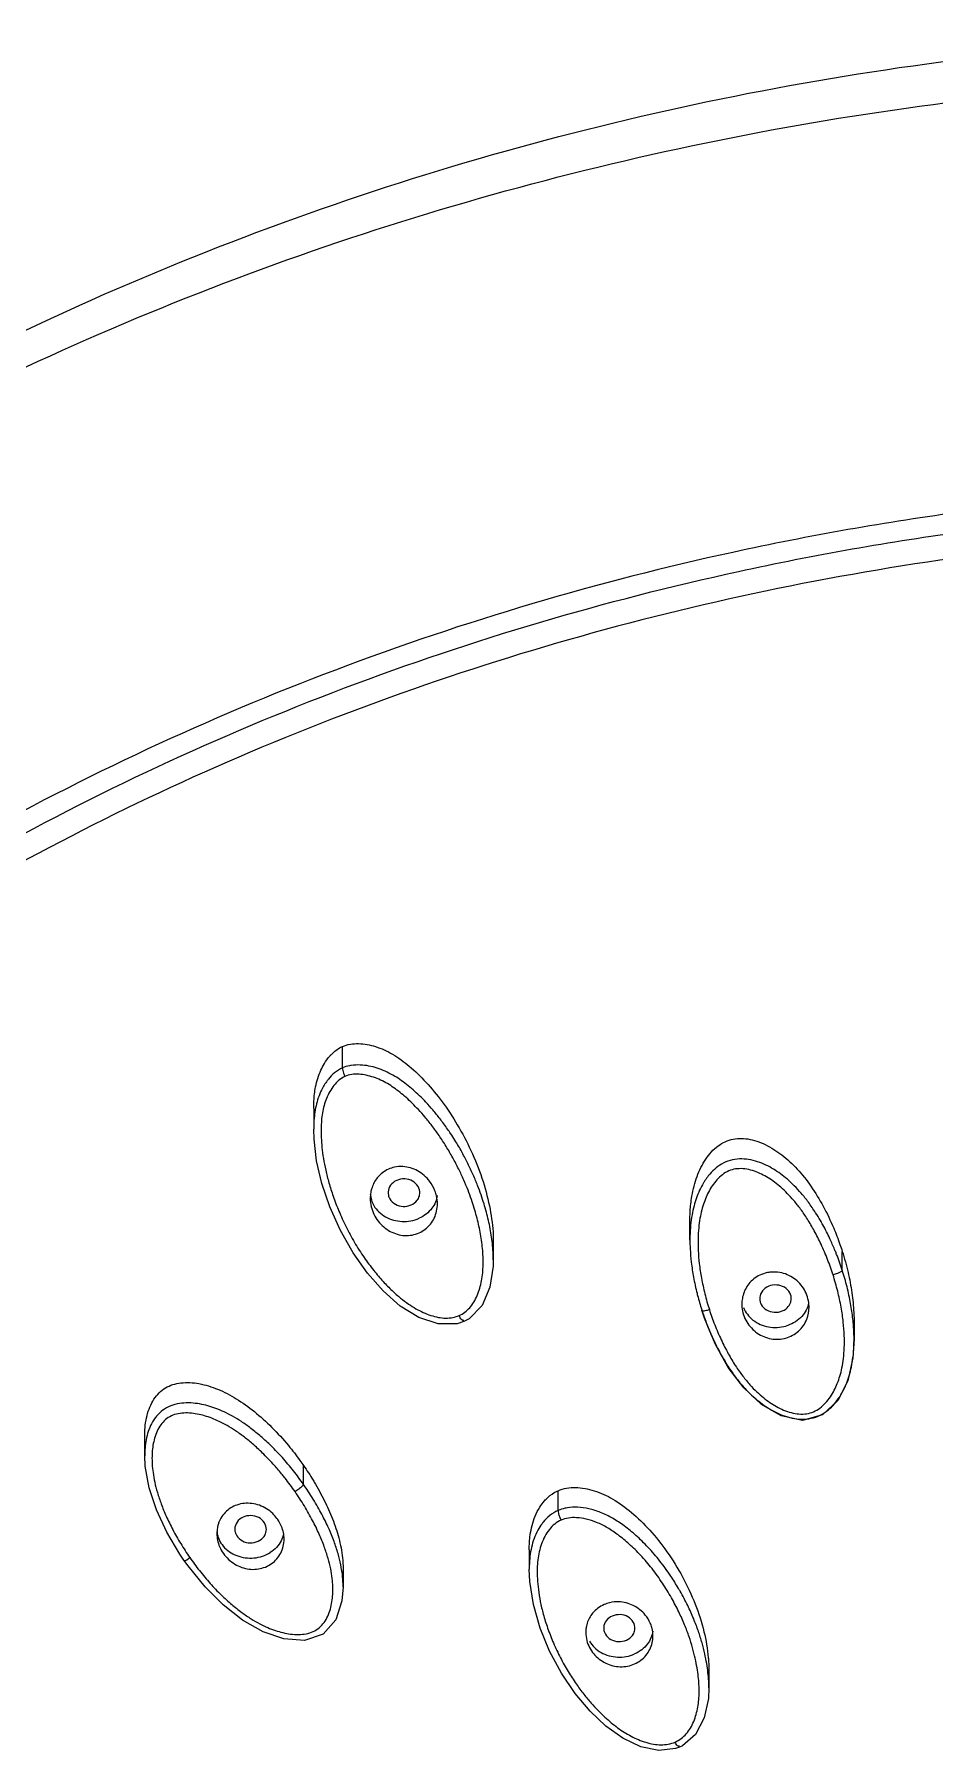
# Model space of a CAD drawing. Extents: x -1802 to -1505, y -7177 to -6757.
# Drawn here: x -1751.79 to -1731.69, y -6900.28 to -6861.85 of the extents above; entities that cross this region are included whole.
import ezdxf

# ---------------------------------------------------------------- set-up
doc = ezdxf.new("R2010")
doc.units = 0
doc.header["$LTSCALE"] = 5
doc.header["$MEASUREMENT"] = 0
doc.layers.add('DWG', color=7, linetype='CONTINUOUS')

msp = doc.modelspace()

# ---------------------------------------------------------------- linework, layer by layer
at = {"layer": 'DWG'}
for p, q in [((-1744.909, -6884.943), (-1744.909, -6884.462)), ((-1745.551, -6885.85), (-1745.551, -6886.307)), ((-1737.15, -6888.788), (-1737.15, -6888.354)), ((-1741.54, -6888.822), (-1741.54, -6889.235)), ((-1733.749, -6889.464), (-1733.749, -6889.041)), ((-1742.195, -6890.606), (-1742.351, -6890.657)), ((-1733.486, -6890.595), (-1733.486, -6891.007)), ((-1742.351, -6890.657), (-1742.771, -6890.662)), ((-1749.325, -6893.611), (-1749.325, -6893.166)), ((-1745.775, -6894.251), (-1745.775, -6893.828)), ((-1740.096, -6894.831), (-1740.096, -6894.388)), ((-1748.537, -6895.804), (-1748.829, -6895.313)), ((-1748.447, -6895.937), (-1748.537, -6895.804)), ((-1740.738, -6895.707), (-1740.738, -6896.142)), ((-1744.895, -6896.133), (-1744.895, -6896.538)), ((-1744.895, -6896.538), (-1744.919, -6896.851)), ((-1736.727, -6898.39), (-1736.727, -6898.794)), ((-1737.382, -6900.117), (-1737.47, -6900.15))]:
    msp.add_line(p, q, dxfattribs=at)
for points in [[(-1742.771, -6890.662), (-1743.203, -6890.517), (-1743.617, -6890.262), (-1743.998, -6889.925), (-1744.35, -6889.526), (-1744.673, -6889.073), (-1744.956, -6888.573), (-1745.191, -6888.049), (-1745.369, -6887.525), (-1745.487, -6887.017), (-1745.544, -6886.531), (-1745.551, -6886.308)], [(-1741.54, -6889.235), (-1741.543, -6889.369), (-1741.615, -6889.84)], [(-1741.615, -6889.84), (-1741.791, -6890.251), (-1742.081, -6890.545), (-1742.195, -6890.606)], [(-1736.586, -6891.11), (-1736.826, -6890.533), (-1736.887, -6890.351)], [(-1733.486, -6891.004), (-1733.511, -6891.418), (-1733.628, -6891.93), (-1733.849, -6892.37), (-1734.188, -6892.694), (-1734.639, -6892.818), (-1735.111, -6892.716), (-1735.552, -6892.46), (-1735.949, -6892.09), (-1736.294, -6891.634), (-1736.586, -6891.11)], [(-1748.829, -6895.313), (-1749.06, -6894.818), (-1749.225, -6894.325), (-1749.314, -6893.84), (-1749.325, -6893.609)], [(-1747.977, -6896.532), (-1748.355, -6896.066), (-1748.447, -6895.937)], [(-1740.496, -6897.455), (-1740.646, -6896.932), (-1740.726, -6896.417), (-1740.738, -6896.142)], [(-1744.919, -6896.851), (-1745.056, -6897.27), (-1745.341, -6897.593), (-1745.756, -6897.733), (-1746.215, -6897.7), (-1746.682, -6897.542), (-1747.137, -6897.282), (-1747.57, -6896.941), (-1747.977, -6896.532)], [(-1738.246, -6900.108), (-1738.648, -6899.918), (-1739.026, -6899.647), (-1739.38, -6899.311), (-1739.713, -6898.918), (-1740.018, -6898.467), (-1740.283, -6897.973), (-1740.496, -6897.455)], [(-1736.727, -6898.791), (-1736.738, -6899.03), (-1736.83, -6899.461)], [(-1736.83, -6899.461), (-1737.023, -6899.832), (-1737.319, -6900.086), (-1737.382, -6900.117)], [(-1737.47, -6900.15), (-1737.843, -6900.194), (-1738.246, -6900.108)]]:
    msp.add_lwpolyline(points, dxfattribs=at)
for points, start_tangent, end_tangent in [([(-1784.746, -6916.717), (-1784.127, -6909.017), (-1781.977, -6900.568), (-1778.335, -6892.513), (-1773.29, -6885.057), (-1766.962, -6878.385), (-1759.495, -6872.662), (-1751.065, -6868.035), (-1741.876, -6864.631), (-1732.169, -6862.551), (-1722.198, -6861.855), (-1712.229, -6862.564), (-1702.525, -6864.658), (-1693.342, -6868.074), (-1684.921, -6872.712), (-1677.464, -6878.446), (-1671.148, -6885.126), (-1666.116, -6892.589), (-1662.488, -6900.648), (-1660.352, -6909.1), (-1659.747, -6916.717)], (0.000108, 1), (0.000114, -1)), ([(-1783.66, -6906.704), (-1781.688, -6900.054), (-1777.934, -6892.236), (-1772.81, -6885.021), (-1766.441, -6878.587), (-1758.983, -6873.092), (-1750.621, -6868.67), (-1741.56, -6865.432), (-1732.024, -6863.457), (-1722.246, -6862.793)], (0.213985, 0.976837), (1, 0)), ([(-1731.035, -6872.514), (-1736.193, -6873.424), (-1745.067, -6876.053), (-1753.319, -6879.906), (-1760.723, -6884.878), (-1767.077, -6890.834), (-1772.209, -6897.611), (-1774.364, -6901.434)], (-0.990997, -0.133888), (-0.449185, -0.893439)), ([(-1766.64, -6891.063), (-1760.377, -6885.2), (-1753.04, -6880.273), (-1744.862, -6876.454), (-1736.067, -6873.85), (-1730.972, -6872.95)], (0.670603, 0.741817), (0.990963, 0.134135)), ([(-1731.007, -6873.521), (-1739.861, -6875.378), (-1748.246, -6878.449), (-1755.943, -6882.652), (-1762.749, -6887.876), (-1768.486, -6893.987), (-1772.996, -6900.816), (-1776.163, -6908.185), (-1777.511, -6913.44)], (-0.990792, -0.135394), (-0.1864, -0.982474)), ([(-1744.951, -6884.482), (-1744.909, -6884.462)], (0.884716, 0.46613), (0.915442, 0.40245)), ([(-1744.909, -6884.462), (-1744.548, -6884.399)], (0.915442, 0.40245), (0.999695, -0.024678)), ([(-1744.548, -6884.399), (-1744.171, -6884.466)], (0.999695, -0.024678), (0.95314, -0.302529)), ([(-1745.388, -6884.99), (-1745.311, -6884.844)], (0.413074, 0.910697), (0.513815, 0.857901)), ([(-1745.311, -6884.844), (-1745.192, -6884.679), (-1745.149, -6884.632)], (0.513815, 0.857901), (0.703295, 0.710898)), ([(-1745.149, -6884.632), (-1744.951, -6884.482)], (0.703295, 0.710898), (0.884716, 0.46613)), ([(-1744.171, -6884.466), (-1743.792, -6884.635), (-1743.419, -6884.903), (-1743.045, -6885.261), (-1742.684, -6885.697), (-1742.344, -6886.211), (-1742.042, -6886.786), (-1741.795, -6887.404)], (0.95314, -0.302529), (0.316425, -0.948618)), ([(-1745.508, -6885.368), (-1745.388, -6884.99)], (0.195762, 0.980651), (0.413074, 0.910697)), ([(-1745.224, -6885.193), (-1745.266, -6885.25)], (-0.626341, -0.779549), (-0.577139, -0.816646)), ([(-1744.853, -6885.131), (-1744.987, -6885.216), (-1745.1, -6885.334), (-1745.192, -6885.472), (-1745.265, -6885.624)], (-0.915386, -0.402578), (-0.375715, -0.926735)), ([(-1745.085, -6885.052), (-1745.224, -6885.193)], (-0.774157, -0.632994), (-0.626341, -0.779549)), ([(-1744.909, -6884.943), (-1745.085, -6885.052)], (-0.915276, -0.402828), (-0.774157, -0.632994)), ([(-1744.751, -6884.893), (-1744.909, -6884.943)], (-0.980324, -0.197395), (-0.915649, -0.401978)), ([(-1744.909, -6884.943), (-1744.882, -6885.06), (-1744.853, -6885.131)], (0.000681, -1), (0.420758, -0.907173)), ([(-1743.352, -6885.732), (-1743.487, -6885.605), (-1743.623, -6885.49), (-1743.761, -6885.386), (-1743.905, -6885.293), (-1744.056, -6885.214), (-1744.214, -6885.151), (-1744.376, -6885.106), (-1744.539, -6885.084), (-1744.702, -6885.09), (-1744.853, -6885.131)], (-0.715864, 0.69824), (-0.915673, -0.401923)), ([(-1744.134, -6884.948), (-1744.32, -6884.9), (-1744.512, -6884.877), (-1744.711, -6884.887), (-1744.751, -6884.893)], (-0.952138, 0.305667), (-0.980324, -0.197395)), ([(-1742.494, -6886.408), (-1742.562, -6886.308), (-1742.729, -6886.08), (-1742.89, -6885.881), (-1743.044, -6885.711), (-1743.19, -6885.563), (-1743.333, -6885.432), (-1743.477, -6885.311), (-1743.627, -6885.201), (-1743.786, -6885.101), (-1743.956, -6885.016), (-1744.134, -6884.948)], (-0.552282, 0.833657), (-0.952138, 0.305667)), ([(-1745.331, -6885.352), (-1745.415, -6885.523), (-1745.476, -6885.7), (-1745.518, -6885.881), (-1745.541, -6886.066), (-1745.551, -6886.259), (-1745.551, -6886.305)], (-0.497234, -0.867616), (-0.000216, -1)), ([(-1745.546, -6885.683), (-1745.508, -6885.368)], (0.053614, 0.998562), (0.195762, 0.980651)), ([(-1745.266, -6885.25), (-1745.331, -6885.352)], (-0.577139, -0.816646), (-0.497234, -0.867616)), ([(-1745.551, -6885.85), (-1745.551, -6885.808), (-1745.546, -6885.683)], (0.001933, 0.999998), (0.053614, 0.998562)), ([(-1745.356, -6885.948), (-1745.377, -6886.118)], (-0.169126, -0.985594), (-0.082054, -0.996628)), ([(-1745.265, -6885.624), (-1745.319, -6885.784), (-1745.356, -6885.948)], (-0.375715, -0.926735), (-0.169126, -0.985594)), ([(-1742.313, -6887.203), (-1742.446, -6886.949), (-1742.594, -6886.695), (-1742.752, -6886.452), (-1742.912, -6886.231), (-1743.067, -6886.038), (-1743.213, -6885.874), (-1743.352, -6885.732)], (-0.442377, 0.896829), (-0.715864, 0.69824)), ([(-1745.377, -6886.118), (-1745.385, -6886.299), (-1745.382, -6886.498)], (-0.082054, -0.996628), (0.04373, -0.999043)), ([(-1745.382, -6886.498), (-1745.366, -6886.719), (-1745.334, -6886.964)], (0.04373, -0.999043), (0.159984, -0.98712)), ([(-1742.237, -6886.834), (-1742.244, -6886.82), (-1742.398, -6886.559), (-1742.494, -6886.408)], (-0.483334, 0.875436), (-0.552282, 0.833657)), ([(-1737.009, -6887.417), (-1736.826, -6887.025), (-1736.559, -6886.714), (-1736.229, -6886.543), (-1735.859, -6886.529), (-1735.467, -6886.655), (-1735.097, -6886.887), (-1734.755, -6887.202), (-1734.448, -6887.587), (-1734.176, -6888.03), (-1733.94, -6888.522)], (0.321894, 0.946776), (0.388609, -0.921403)), ([(-1745.334, -6886.964), (-1745.283, -6887.227), (-1745.211, -6887.508), (-1745.115, -6887.81)], (0.159984, -0.98712), (0.329877, -0.944024)), ([(-1743.558, -6887.147), (-1743.75, -6887.162)], (-0.99851, 0.054572), (-0.977258, -0.212052)), ([(-1742.962, -6887.474), (-1743.232, -6887.241), (-1743.558, -6887.147)], (-0.604936, 0.796274), (-0.99851, 0.054572)), ([(-1741.989, -6887.333), (-1742.107, -6887.081), (-1742.237, -6886.834)], (-0.404959, 0.914335), (-0.483334, 0.875436)), ([(-1734.344, -6888.177), (-1734.505, -6887.943), (-1734.664, -6887.743), (-1734.821, -6887.573), (-1734.975, -6887.43), (-1735.129, -6887.308), (-1735.286, -6887.203), (-1735.454, -6887.112), (-1735.639, -6887.038), (-1735.839, -6886.989), (-1736.047, -6886.976), (-1736.252, -6887.009), (-1736.442, -6887.09), (-1736.605, -6887.21), (-1736.741, -6887.356), (-1736.815, -6887.459)], (-0.539556, 0.84195), (-0.54774, -0.836648)), ([(-1744.131, -6887.397), (-1744.249, -6887.613)], (-0.62909, -0.777333), (-0.320848, -0.947131)), ([(-1743.879, -6887.204), (-1744.131, -6887.397)], (-0.915446, -0.402441), (-0.62909, -0.777333)), ([(-1743.698, -6887.456), (-1743.833, -6887.561), (-1743.889, -6887.712)], (-0.915446, -0.402441), (-0.057677, -0.998335)), ([(-1743.75, -6887.162), (-1743.879, -6887.204)], (-0.977258, -0.212052), (-0.915446, -0.402441)), ([(-1743.213, -6887.858), (-1743.182, -6887.747), (-1743.221, -6887.591), (-1743.344, -6887.473), (-1743.519, -6887.423), (-1743.698, -6887.456)], (0.461833, 0.886967), (-0.915446, -0.402441)), ([(-1742.844, -6887.685), (-1742.962, -6887.474)], (-0.359048, 0.933319), (-0.604936, 0.796274)), ([(-1742.028, -6887.883), (-1742.104, -6887.676), (-1742.199, -6887.448), (-1742.313, -6887.203)], (-0.326304, 0.945265), (-0.442377, 0.896829)), ([(-1741.935, -6887.458), (-1741.989, -6887.333)], (-0.384148, 0.923271), (-0.404959, 0.914335)), ([(-1741.748, -6887.977), (-1741.812, -6887.78), (-1741.891, -6887.567), (-1741.935, -6887.458)], (-0.292333, 0.956317), (-0.384148, 0.923271)), ([(-1741.795, -6887.404), (-1741.628, -6888.025)], (0.316425, -0.948618), (0.201181, -0.979554)), ([(-1737.115, -6887.863), (-1737.009, -6887.417)], (0.146322, 0.989237), (0.321894, 0.946776)), ([(-1736.849, -6887.513), (-1736.935, -6887.676)], (-0.512549, -0.858658), (-0.418664, -0.908141)), ([(-1736.815, -6887.459), (-1736.849, -6887.513)], (-0.54774, -0.836648), (-0.512549, -0.858658)), ([(-1736.602, -6887.506), (-1736.696, -6887.646)], (-0.614466, -0.788943), (-0.506425, -0.862284)), ([(-1734.977, -6887.745), (-1735.119, -6887.61), (-1735.26, -6887.496), (-1735.402, -6887.399), (-1735.552, -6887.316), (-1735.712, -6887.249), (-1735.881, -6887.205), (-1736.049, -6887.193), (-1736.208, -6887.217), (-1736.355, -6887.281), (-1736.487, -6887.38), (-1736.602, -6887.506)], (-0.701139, 0.713025), (-0.614466, -0.788943)), ([(-1745.115, -6887.81), (-1744.989, -6888.139), (-1744.829, -6888.489), (-1744.639, -6888.842), (-1744.427, -6889.175), (-1744.209, -6889.468), (-1743.999, -6889.714), (-1743.8, -6889.918), (-1743.61, -6890.085), (-1743.433, -6890.218), (-1743.268, -6890.322), (-1743.104, -6890.405), (-1742.936, -6890.471)], (0.329877, -0.944024), (0.95008, -0.312006)), ([(-1744.278, -6887.725), (-1744.289, -6887.855)], (-0.169233, -0.985576), (-0.000316, -1)), ([(-1744.289, -6887.855), (-1744.267, -6888.042), (-1744.111, -6888.366), (-1743.842, -6888.594), (-1743.518, -6888.686), (-1743.198, -6888.628)], (-0.000316, -1), (0.915446, 0.402441)), ([(-1744.287, -6887.76), (-1744.207, -6888.019)], (0.067706, -0.997705), (0.505203, -0.863001)), ([(-1744.249, -6887.613), (-1744.272, -6887.696), (-1744.278, -6887.725)], (-0.320848, -0.947131), (-0.169233, -0.985576)), ([(-1743.889, -6887.712), (-1743.884, -6887.783)], (-0.057677, -0.998335), (0.210254, -0.977647)), ([(-1743.884, -6887.783), (-1743.851, -6887.868), (-1743.727, -6887.987), (-1743.553, -6888.036), (-1743.374, -6888.003)], (0.210254, -0.977647), (0.915446, 0.402441)), ([(-1743.374, -6888.003), (-1743.239, -6887.898), (-1743.213, -6887.858)], (0.915446, 0.402441), (0.461833, 0.886967)), ([(-1742.793, -6887.795), (-1742.91, -6888.077)], (-0.12768, -0.991815), (-0.599636, -0.800273)), ([(-1742.823, -6887.746), (-1742.844, -6887.685)], (-0.286521, 0.958074), (-0.359048, 0.933319)), ([(-1742.809, -6887.799), (-1742.823, -6887.746)], (-0.223069, 0.974803), (-0.286521, 0.958074)), ([(-1742.789, -6887.979), (-1742.809, -6887.799)], (0.000328, 1), (-0.223069, 0.974803)), ([(-1741.966, -6888.073), (-1742.028, -6887.883)], (-0.290587, 0.956848), (-0.326304, 0.945265)), ([(-1736.935, -6887.676), (-1737.003, -6887.845), (-1737.059, -6888.026), (-1737.103, -6888.225), (-1737.134, -6888.45), (-1737.149, -6888.703), (-1737.15, -6888.788)], (-0.418664, -0.908141), (-0.000024, -1)), ([(-1737.146, -6888.178), (-1737.115, -6887.863)], (0.046806, 0.998904), (0.146322, 0.989237)), ([(-1736.696, -6887.646), (-1736.772, -6887.793), (-1736.834, -6887.948), (-1736.885, -6888.116)], (-0.506425, -0.862284), (-0.251607, -0.96783)), ([(-1734.527, -6888.32), (-1734.68, -6888.096), (-1734.83, -6887.905), (-1734.977, -6887.745)], (-0.536145, 0.844126), (-0.701139, 0.713025)), ([(-1744.207, -6888.019), (-1743.947, -6888.268), (-1743.578, -6888.371), (-1743.198, -6888.301)], (0.505203, -0.863001), (0.915446, 0.402441)), ([(-1743.198, -6888.628), (-1742.946, -6888.436), (-1742.806, -6888.14), (-1742.789, -6887.979)], (0.915446, 0.402441), (0.000328, 1)), ([(-1742.91, -6888.077), (-1743.198, -6888.301)], (-0.599636, -0.800273), (-0.915446, -0.402441)), ([(-1741.871, -6888.433), (-1741.915, -6888.254), (-1741.966, -6888.073)], (-0.219498, 0.975613), (-0.290587, 0.956848)), ([(-1741.695, -6888.164), (-1741.748, -6887.977)], (-0.256955, 0.966423), (-0.292333, 0.956317)), ([(-1741.54, -6889.233), (-1741.543, -6889.105), (-1741.556, -6888.913), (-1741.579, -6888.723), (-1741.611, -6888.534), (-1741.649, -6888.348), (-1741.695, -6888.164)], (0.000017, 1), (-0.256955, 0.966423)), ([(-1741.628, -6888.025), (-1741.547, -6888.606), (-1741.545, -6888.637)], (0.201181, -0.979554), (0.05762, -0.998339)), ([(-1737.15, -6888.354), (-1737.15, -6888.346), (-1737.146, -6888.178)], (-0.000148, 1), (0.046806, 0.998904)), ([(-1736.885, -6888.116), (-1736.926, -6888.302), (-1736.955, -6888.514)], (-0.251607, -0.96783), (-0.096405, -0.995342)), ([(-1734.237, -6888.352), (-1734.344, -6888.177)], (-0.501852, 0.864954), (-0.539556, 0.84195)), ([(-1741.835, -6888.613), (-1741.871, -6888.433)], (-0.182383, 0.983228), (-0.219498, 0.975613)), ([(-1741.782, -6888.977), (-1741.804, -6888.794), (-1741.835, -6888.613)], (-0.096846, 0.995299), (-0.182383, 0.983228)), ([(-1741.545, -6888.637), (-1741.54, -6888.822)], (0.05762, -0.998339), (0.00027, -1)), ([(-1736.955, -6888.514), (-1736.969, -6888.755)], (-0.096405, -0.995342), (-0.022333, -0.999751)), ([(-1734.374, -6888.581), (-1734.527, -6888.32)], (-0.479868, 0.877341), (-0.536145, 0.844126)), ([(-1734.221, -6888.883), (-1734.374, -6888.581)], (-0.421824, 0.906678), (-0.479868, 0.877341)), ([(-1734.183, -6888.447), (-1734.237, -6888.352)], (-0.482673, 0.8758), (-0.501852, 0.864954)), ([(-1734.025, -6888.759), (-1734.183, -6888.447)], (-0.424104, 0.905613), (-0.482673, 0.8758)), ([(-1733.94, -6888.522), (-1733.8, -6888.886)], (0.388609, -0.921403), (0.328609, -0.944466)), ([(-1741.778, -6889.521), (-1741.767, -6889.342), (-1741.769, -6889.16), (-1741.782, -6888.977)], (0.097742, 0.995212), (-0.096846, 0.995299)), ([(-1737.15, -6888.788), (-1737.145, -6888.981), (-1737.12, -6889.285), (-1737.07, -6889.619)], (-0.000024, -1), (0.180049, -0.983658)), ([(-1736.969, -6888.755), (-1736.965, -6889.022)], (-0.022333, -0.999751), (0.047726, -0.99886)), ([(-1736.965, -6889.022), (-1736.941, -6889.315)], (0.047726, -0.99886), (0.114313, -0.993445)), ([(-1734.077, -6889.221), (-1734.221, -6888.883)], (-0.36234, 0.932046), (-0.421824, 0.906678)), ([(-1733.92, -6888.996), (-1734.025, -6888.759)], (-0.382836, 0.923816), (-0.424104, 0.905613)), ([(-1733.888, -6889.074), (-1733.92, -6888.996)], (-0.369716, 0.929145), (-0.382836, 0.923816)), ([(-1733.749, -6889.464), (-1733.875, -6889.107), (-1733.888, -6889.074)], (-0.305566, 0.952171), (-0.369716, 0.929145)), ([(-1733.8, -6888.886), (-1733.749, -6889.041)], (0.328609, -0.944466), (0.303709, -0.952765)), ([(-1733.749, -6889.041), (-1733.62, -6889.51)], (0.303709, -0.952765), (0.22618, -0.974086)), ([(-1736.941, -6889.315), (-1736.893, -6889.638)], (0.114313, -0.993445), (0.179204, -0.983812)), ([(-1733.954, -6889.568), (-1734.077, -6889.221)], (-0.304103, 0.952639), (-0.36234, 0.932046)), ([(-1741.843, -6889.866), (-1741.803, -6889.696), (-1741.778, -6889.521)], (0.281435, 0.95958), (0.097742, 0.995212)), ([(-1737.07, -6889.619), (-1736.992, -6889.978), (-1736.979, -6890.027)], (0.180049, -0.983658), (0.2524, -0.967623)), ([(-1736.893, -6889.638), (-1736.817, -6889.987), (-1736.716, -6890.342)], (0.179204, -0.983812), (0.304165, -0.952619)), ([(-1735.756, -6889.684), (-1735.931, -6889.929)], (-0.742946, -0.669351), (-0.396728, -0.917936)), ([(-1735.472, -6889.528), (-1735.756, -6889.684)], (-0.96288, -0.269931), (-0.742946, -0.669351)), ([(-1735.349, -6889.806), (-1735.502, -6889.892), (-1735.585, -6890.032)], (-0.96288, -0.269931), (-0.23553, -0.971867)), ([(-1735.363, -6889.507), (-1735.472, -6889.528)], (-0.992948, -0.118555), (-0.96288, -0.269931)), ([(-1735.14, -6889.513), (-1735.363, -6889.507)], (-0.984253, 0.176764), (-0.992948, -0.118555)), ([(-1734.904, -6890.191), (-1734.895, -6890.16), (-1734.904, -6890.002), (-1735.004, -6889.869), (-1735.167, -6889.798), (-1735.349, -6889.806)], (0.355355, 0.934731), (-0.96288, -0.269931)), ([(-1734.595, -6889.901), (-1734.828, -6889.645), (-1735.14, -6889.513)], (-0.497987, 0.867184), (-0.984253, 0.176764)), ([(-1733.749, -6889.464), (-1733.858, -6889.534), (-1733.954, -6889.568)], (-0.32021, -0.947347), (-0.962298, -0.271997)), ([(-1733.851, -6889.929), (-1733.954, -6889.568)], (-0.242603, 0.970126), (-0.304103, 0.952639)), ([(-1733.642, -6889.835), (-1733.749, -6889.464)], (-0.243775, 0.969832), (-0.305566, 0.952171)), ([(-1733.562, -6890.208), (-1733.642, -6889.835)], (-0.177219, 0.984171), (-0.243775, 0.969832)), ([(-1733.62, -6889.51), (-1733.534, -6889.964)], (0.22618, -0.974086), (0.142726, -0.989762)), ([(-1742.068, -6890.3), (-1741.975, -6890.174), (-1741.901, -6890.027), (-1741.843, -6889.866)], (0.667774, 0.744364), (0.281435, 0.95958)), ([(-1736.979, -6890.027), (-1736.887, -6890.344)], (0.2524, -0.967623), (0.305576, -0.952168)), ([(-1735.98, -6890.094), (-1735.991, -6890.219)], (-0.168106, -0.985769), (-0.001107, -0.999999)), ([(-1735.991, -6890.219), (-1735.988, -6890.286), (-1735.882, -6890.614), (-1735.649, -6890.865), (-1735.339, -6890.993), (-1735.009, -6890.977)], (-0.001107, -0.999999), (0.96288, 0.269931)), ([(-1735.931, -6889.929), (-1735.942, -6889.955), (-1735.98, -6890.094)], (-0.396728, -0.917936), (-0.168106, -0.985769)), ([(-1735.585, -6890.032), (-1735.582, -6890.167)], (-0.23553, -0.971867), (0.261743, -0.965138)), ([(-1735.582, -6890.167), (-1735.575, -6890.19), (-1735.475, -6890.322), (-1735.312, -6890.394), (-1735.13, -6890.386)], (0.261743, -0.965138), (0.96288, 0.269931)), ([(-1735.13, -6890.386), (-1734.977, -6890.3), (-1734.904, -6890.191)], (0.96288, 0.269931), (0.355355, 0.934731)), ([(-1734.5, -6890.195), (-1734.507, -6890.228), (-1734.683, -6890.526)], (-0.177198, -0.984175), (-0.721172, -0.692756)), ([(-1734.491, -6890.287), (-1734.493, -6890.228), (-1734.595, -6889.901)], (0.001321, 0.999999), (-0.497987, 0.867184)), ([(-1733.774, -6890.29), (-1733.851, -6889.929)], (-0.176361, 0.984326), (-0.242603, 0.970126)), ([(-1733.512, -6890.551), (-1733.562, -6890.208)], (-0.108615, 0.994084), (-0.177219, 0.984171)), ([(-1733.534, -6889.964), (-1733.491, -6890.41), (-1733.489, -6890.439)], (0.142726, -0.989762), (0.039795, -0.999208)), ([(-1742.936, -6890.471), (-1742.767, -6890.515), (-1742.602, -6890.531), (-1742.446, -6890.517), (-1742.303, -6890.473)], (0.95008, -0.312006), (0.915529, 0.402253)), ([(-1742.303, -6890.473), (-1742.179, -6890.401), (-1742.068, -6890.3)], (0.915439, 0.402457), (0.667774, 0.744364)), ([(-1742.196, -6890.587), (-1742.247, -6890.567), (-1742.303, -6890.473)], (-0.998975, -0.045254), (-0.439381, 0.898301)), ([(-1736.888, -6890.351), (-1736.808, -6890.361), (-1736.716, -6890.342)], (0.202453, -0.979292), (0.963462, 0.267844)), ([(-1736.887, -6890.344), (-1736.784, -6890.637)], (0.305576, -0.952168), (0.354841, -0.934927)), ([(-1736.716, -6890.342), (-1736.597, -6890.68), (-1736.452, -6891.017)], (0.304164, -0.95262), (0.423573, -0.905862)), ([(-1735.954, -6890.293), (-1735.742, -6890.574), (-1735.397, -6890.726), (-1735.009, -6890.708)], (0.349104, -0.937084), (0.96288, 0.269931)), ([(-1735.009, -6890.977), (-1734.726, -6890.822), (-1734.541, -6890.555), (-1734.491, -6890.287)], (0.96288, 0.269931), (0.001321, 0.999999)), ([(-1734.683, -6890.526), (-1735.009, -6890.708)], (-0.721172, -0.692756), (-0.96288, -0.269931)), ([(-1733.704, -6890.921), (-1733.726, -6890.623), (-1733.774, -6890.29)], (-0.037403, 0.9993), (-0.176361, 0.984326)), ([(-1733.486, -6891.004), (-1733.489, -6890.861), (-1733.512, -6890.551)], (-0.000824, 1), (-0.108615, 0.994084)), ([(-1733.489, -6890.439), (-1733.486, -6890.595)], (0.039795, -0.999208), (0.000152, -1)), ([(-1736.784, -6890.637), (-1736.764, -6890.691), (-1736.614, -6891.039)], (0.354841, -0.934927), (0.425695, -0.904867)), ([(-1733.704, -6891.193), (-1733.704, -6890.921)], (0.038239, 0.999269), (-0.037403, 0.9993)), ([(-1736.614, -6891.039), (-1736.45, -6891.36), (-1736.279, -6891.641), (-1736.108, -6891.881), (-1735.94, -6892.082), (-1735.776, -6892.25), (-1735.615, -6892.389), (-1735.456, -6892.506), (-1735.291, -6892.605), (-1735.113, -6892.69), (-1734.917, -6892.754), (-1734.707, -6892.788), (-1734.493, -6892.78), (-1734.289, -6892.722), (-1734.108, -6892.619), (-1733.955, -6892.483), (-1733.831, -6892.328), (-1733.734, -6892.166), (-1733.657, -6891.999), (-1733.595, -6891.821), (-1733.545, -6891.624), (-1733.51, -6891.408)], (0.425695, -0.904867), (0.122471, 0.992472)), ([(-1736.452, -6891.017), (-1736.294, -6891.328), (-1736.131, -6891.599), (-1735.968, -6891.829), (-1735.81, -6892.021), (-1735.658, -6892.178), (-1735.51, -6892.308), (-1735.364, -6892.417), (-1735.216, -6892.508), (-1735.058, -6892.585), (-1734.889, -6892.642), (-1734.715, -6892.672), (-1734.546, -6892.667), (-1734.39, -6892.623), (-1734.247, -6892.54), (-1734.12, -6892.425), (-1734.013, -6892.29), (-1733.928, -6892.145), (-1733.859, -6891.992), (-1733.802, -6891.828), (-1733.756, -6891.645)], (0.423573, -0.905862), (0.201806, 0.979425)), ([(-1733.756, -6891.645), (-1733.722, -6891.435), (-1733.704, -6891.193)], (0.201806, 0.979425), (0.038239, 0.999269)), ([(-1733.51, -6891.408), (-1733.509, -6891.401), (-1733.489, -6891.146), (-1733.486, -6891.007)], (0.122471, 0.992472), (0.000006, 1)), ([(-1749.117, -6892.342), (-1748.859, -6892.09), (-1748.518, -6891.979), (-1748.113, -6891.996), (-1747.696, -6892.121), (-1747.28, -6892.332), (-1746.876, -6892.62), (-1746.486, -6892.972), (-1746.114, -6893.381)], (0.552494, 0.833517), (0.638291, -0.769795)), ([(-1749.272, -6892.71), (-1749.117, -6892.342)], (0.242099, 0.970252), (0.552494, 0.833517)), ([(-1748.697, -6892.476), (-1748.879, -6892.563), (-1749.032, -6892.69), (-1749.089, -6892.76)], (-0.949114, -0.314933), (-0.5964, -0.802688)), ([(-1748.498, -6892.433), (-1748.697, -6892.476)], (-0.993719, -0.111902), (-0.949114, -0.314933)), ([(-1746.496, -6893.392), (-1746.73, -6893.176), (-1746.953, -6892.995), (-1747.164, -6892.845), (-1747.363, -6892.724), (-1747.552, -6892.628), (-1747.734, -6892.551), (-1747.913, -6892.492), (-1748.099, -6892.45), (-1748.295, -6892.428), (-1748.498, -6892.433)], (-0.712603, 0.701568), (-0.993719, -0.111902)), ([(-1749.325, -6893.166), (-1749.325, -6893.135), (-1749.272, -6892.71)], (-0.000061, 1), (0.242099, 0.970252)), ([(-1749.089, -6892.76), (-1749.147, -6892.848), (-1749.23, -6893.024), (-1749.282, -6893.203), (-1749.312, -6893.382), (-1749.324, -6893.562)], (-0.5964, -0.802688), (-0.022902, -0.999738)), ([(-1748.656, -6892.688), (-1748.797, -6892.754), (-1748.915, -6892.853), (-1749.009, -6892.983), (-1749.078, -6893.134), (-1749.124, -6893.293), (-1749.15, -6893.454)], (-0.951728, -0.306943), (-0.11144, -0.993771)), ([(-1748.495, -6892.655), (-1748.656, -6892.688)], (-0.995021, -0.099662), (-0.951728, -0.306943)), ([(-1747.099, -6893.191), (-1747.298, -6893.048), (-1747.484, -6892.933), (-1747.659, -6892.842), (-1747.825, -6892.77), (-1747.988, -6892.714), (-1748.153, -6892.674), (-1748.324, -6892.652), (-1748.495, -6892.655)], (-0.792407, 0.609993), (-0.995021, -0.099662)), ([(-1746.664, -6893.575), (-1746.888, -6893.365), (-1747.099, -6893.191)], (-0.709396, 0.70481), (-0.792407, 0.609993)), ([(-1749.324, -6893.562), (-1749.325, -6893.609)], (-0.022902, -0.999738), (-0.001266, -0.999999)), ([(-1749.161, -6893.62), (-1749.158, -6893.794)], (-0.022086, -0.999756), (0.059502, -0.998228)), ([(-1749.15, -6893.454), (-1749.161, -6893.62)], (-0.11144, -0.993771), (-0.022086, -0.999756)), ([(-1746.428, -6893.824), (-1746.664, -6893.575)], (-0.664661, 0.747145), (-0.709396, 0.70481)), ([(-1746.251, -6893.649), (-1746.496, -6893.392)], (-0.66751, 0.744601), (-0.712603, 0.701568)), ([(-1746.004, -6893.943), (-1746.251, -6893.649)], (-0.620312, 0.784355), (-0.66751, 0.744601)), ([(-1746.114, -6893.381), (-1745.857, -6893.712)], (0.638291, -0.769795), (0.587561, -0.80918)), ([(-1749.158, -6893.794), (-1749.139, -6893.983), (-1749.101, -6894.194)], (0.059502, -0.998228), (0.213001, -0.977052)), ([(-1746.25, -6894.034), (-1746.428, -6893.824)], (-0.629804, 0.776754), (-0.664661, 0.747145)), ([(-1746.19, -6894.109), (-1746.25, -6894.034)], (-0.617768, 0.78636), (-0.629804, 0.776754)), ([(-1745.775, -6894.251), (-1746.004, -6893.943)], (-0.57316, 0.819444), (-0.620312, 0.784355)), ([(-1745.857, -6893.712), (-1745.775, -6893.828)], (0.587561, -0.80918), (0.5702, -0.821506)), ([(-1745.775, -6893.828), (-1745.564, -6894.151)], (0.5702, -0.821506), (0.52068, -0.853752)), ([(-1749.101, -6894.194), (-1749.041, -6894.428), (-1748.956, -6894.683), (-1748.844, -6894.957), (-1748.699, -6895.254)], (0.213001, -0.977052), (0.464774, -0.885429)), ([(-1745.968, -6894.409), (-1746.19, -6894.109)], (-0.570848, 0.821056), (-0.617768, 0.78636)), ([(-1745.775, -6894.251), (-1745.813, -6894.293), (-1745.883, -6894.351), (-1745.968, -6894.409)], (-0.493197, -0.869918), (-0.846457, -0.532457)), ([(-1745.76, -6894.728), (-1745.968, -6894.409)], (-0.520189, 0.854051), (-0.570848, 0.821056)), ([(-1745.56, -6894.579), (-1745.775, -6894.251)], (-0.522397, 0.852703), (-0.57316, 0.819444)), ([(-1745.564, -6894.151), (-1745.51, -6894.243)], (0.52068, -0.853752), (0.506134, -0.862455)), ([(-1745.51, -6894.243), (-1745.289, -6894.656)], (0.506134, -0.862455), (0.43505, -0.900406)), ([(-1740.32, -6894.536), (-1740.128, -6894.403)], (0.738623, 0.674119), (0.895017, 0.446032)), ([(-1740.128, -6894.403), (-1740.096, -6894.388)], (0.895017, 0.446032), (0.91544, 0.402454)), ([(-1740.096, -6894.388), (-1739.703, -6894.316)], (0.91544, 0.402454), (0.999897, -0.014329)), ([(-1739.703, -6894.316), (-1739.288, -6894.388)], (0.999897, -0.014329), (0.953028, -0.302882)), ([(-1739.288, -6894.388), (-1738.872, -6894.575), (-1738.458, -6894.873), (-1738.049, -6895.267), (-1737.663, -6895.752)], (0.953028, -0.302882), (0.574808, -0.818288)), ([(-1747.404, -6894.773), (-1747.621, -6894.998)], (-0.847292, -0.531127), (-0.505146, -0.863034)), ([(-1747.267, -6894.708), (-1747.404, -6894.773)], (-0.944477, -0.328576), (-0.847292, -0.531127)), ([(-1747.097, -6894.671), (-1747.267, -6894.708)], (-0.995617, -0.093529), (-0.944477, -0.328576)), ([(-1746.466, -6894.898), (-1746.764, -6894.714), (-1747.097, -6894.671)], (-0.724467, 0.689309), (-0.995617, -0.093529)), ([(-1745.576, -6895.054), (-1745.76, -6894.728)], (-0.464298, 0.885679), (-0.520189, 0.854051)), ([(-1745.456, -6894.754), (-1745.56, -6894.579)], (-0.493748, 0.869605), (-0.522397, 0.852703)), ([(-1745.215, -6895.229), (-1745.369, -6894.914), (-1745.456, -6894.754)], (-0.407273, 0.913307), (-0.493748, 0.869605)), ([(-1745.289, -6894.656), (-1745.11, -6895.071)], (0.43505, -0.900406), (0.350254, -0.936655)), ([(-1740.605, -6894.958), (-1740.502, -6894.757)], (0.381783, 0.924252), (0.530692, 0.847565)), ([(-1740.502, -6894.757), (-1740.398, -6894.616), (-1740.32, -6894.536)], (0.530692, 0.847565), (0.738623, 0.674119)), ([(-1740.096, -6894.831), (-1740.281, -6894.945)], (-0.915217, -0.402962), (-0.77913, -0.626862)), ([(-1739.942, -6894.781), (-1740.096, -6894.831)], (-0.975063, -0.221928), (-0.915643, -0.401993)), ([(-1740.096, -6894.831), (-1740.087, -6894.889), (-1740.063, -6894.965), (-1740.027, -6895.045)], (0.000268, -1), (0.451244, -0.892401)), ([(-1739.408, -6894.792), (-1739.659, -6894.758), (-1739.886, -6894.77), (-1739.942, -6894.781)], (-0.975722, 0.219014), (-0.975063, -0.221928)), ([(-1738.617, -6895.175), (-1738.876, -6895.004), (-1739.144, -6894.874), (-1739.408, -6894.792)], (-0.804091, 0.594506), (-0.975722, 0.219014)), ([(-1747.697, -6895.192), (-1747.712, -6895.306), (-1747.713, -6895.342)], (-0.213934, -0.976848), (0.00009, -1)), ([(-1747.621, -6894.998), (-1747.697, -6895.192)], (-0.505146, -0.863034), (-0.213934, -0.976848)), ([(-1747.169, -6895.002), (-1747.283, -6895.124), (-1747.312, -6895.28), (-1747.307, -6895.305)], (-0.847292, -0.531127), (0.218087, -0.975929)), ([(-1746.676, -6895.07), (-1746.818, -6894.97), (-1746.998, -6894.946), (-1747.169, -6895.002)], (-0.641728, 0.766932), (-0.847292, -0.531127)), ([(-1746.61, -6895.217), (-1746.676, -6895.07)], (-0.120609, 0.9927), (-0.641728, 0.766932)), ([(-1746.629, -6895.354), (-1746.61, -6895.217)], (0.386538, 0.922273), (-0.120609, 0.9927)), ([(-1746.296, -6895.127), (-1746.466, -6894.898)], (-0.448965, 0.893549), (-0.724467, 0.689309)), ([(-1746.27, -6895.184), (-1746.296, -6895.127)], (-0.377153, 0.926151), (-0.448965, 0.893549)), ([(-1746.213, -6895.47), (-1746.27, -6895.184)], (-0.00018, 1), (-0.377153, 0.926151)), ([(-1745.428, -6895.359), (-1745.576, -6895.054)], (-0.405216, 0.914221), (-0.464298, 0.885679)), ([(-1745.11, -6895.071), (-1744.977, -6895.498)], (0.350254, -0.936655), (0.239055, -0.971006)), ([(-1740.717, -6895.375), (-1740.605, -6894.958)], (0.140657, 0.990058), (0.381783, 0.924252)), ([(-1740.452, -6895.124), (-1740.545, -6895.269)], (-0.597679, -0.801736), (-0.478638, -0.878012)), ([(-1740.027, -6895.045), (-1740.17, -6895.133), (-1740.289, -6895.255), (-1740.389, -6895.408), (-1740.464, -6895.577), (-1740.516, -6895.751)], (-0.915222, -0.402949), (-0.222838, -0.974855)), ([(-1740.281, -6894.945), (-1740.428, -6895.092), (-1740.452, -6895.124)], (-0.77913, -0.626862), (-0.597679, -0.801736)), ([(-1738.753, -6895.377), (-1738.993, -6895.216), (-1739.233, -6895.097), (-1739.466, -6895.022), (-1739.68, -6894.99), (-1739.865, -6894.999), (-1740.027, -6895.045)], (-0.800581, 0.599225), (-0.915645, -0.401988)), ([(-1737.407, -6896.569), (-1737.578, -6896.295), (-1737.821, -6895.96), (-1738.087, -6895.65), (-1738.356, -6895.387), (-1738.617, -6895.175)], (-0.505827, 0.862635), (-0.804091, 0.594506)), ([(-1748.699, -6895.254), (-1748.521, -6895.568), (-1748.317, -6895.882)], (0.464774, -0.885429), (0.570898, -0.821021)), ([(-1747.713, -6895.342), (-1747.653, -6895.636), (-1747.453, -6895.921), (-1747.156, -6896.1), (-1746.827, -6896.141), (-1746.522, -6896.038)], (0.00009, -1), (0.847292, 0.531127)), ([(-1747.71, -6895.298), (-1747.709, -6895.314), (-1747.57, -6895.627)], (0.091232, -0.99583), (0.641702, -0.766954)), ([(-1747.307, -6895.305), (-1747.246, -6895.427), (-1747.104, -6895.527), (-1746.923, -6895.552), (-1746.753, -6895.495)], (0.218087, -0.975929), (0.847292, 0.531127)), ([(-1746.753, -6895.495), (-1746.638, -6895.373), (-1746.629, -6895.354)], (0.847292, 0.531127), (0.386538, 0.922273)), ([(-1746.522, -6896.038), (-1746.305, -6895.815), (-1746.214, -6895.51), (-1746.213, -6895.47)], (0.847292, 0.531127), (-0.00018, 1)), ([(-1746.278, -6895.509), (-1746.522, -6895.77)], (-0.456325, -0.889813), (-0.847292, -0.531127)), ([(-1746.223, -6895.348), (-1746.278, -6895.509)], (-0.182351, -0.983234), (-0.456325, -0.889813)), ([(-1745.315, -6895.639), (-1745.428, -6895.359)], (-0.342325, 0.939581), (-0.405216, 0.914221)), ([(-1745.097, -6895.52), (-1745.215, -6895.229)], (-0.34427, 0.938871), (-0.407273, 0.913307)), ([(-1744.895, -6896.536), (-1744.896, -6896.466), (-1744.911, -6896.265), (-1744.947, -6896.042), (-1745.008, -6895.792), (-1745.097, -6895.52)], (-0.000016, 1), (-0.34427, 0.938871)), ([(-1744.977, -6895.498), (-1744.903, -6895.944), (-1744.9, -6895.982)], (0.239055, -0.971006), (0.066682, -0.997774)), ([(-1740.738, -6895.707), (-1740.717, -6895.375)], (-0.002056, 0.999998), (0.140657, 0.990058)), ([(-1740.545, -6895.269), (-1740.631, -6895.459), (-1740.688, -6895.653), (-1740.722, -6895.851)], (-0.478638, -0.878012), (-0.11671, -0.993166)), ([(-1737.563, -6896.781), (-1737.763, -6896.454), (-1737.997, -6896.129), (-1738.251, -6895.831), (-1738.507, -6895.579), (-1738.753, -6895.377)], (-0.492783, 0.870152), (-0.800581, 0.599225)), ([(-1748.446, -6895.936), (-1748.317, -6895.882)], (0.760211, -0.649676), (0.848138, 0.529775)), ([(-1748.317, -6895.882), (-1748.101, -6896.174), (-1747.862, -6896.459)], (0.570897, -0.821022), (0.667464, -0.744642)), ([(-1747.57, -6895.627), (-1747.268, -6895.837), (-1746.884, -6895.89)], (0.641702, -0.766954), (0.995769, 0.091888)), ([(-1746.884, -6895.89), (-1746.522, -6895.77)], (0.995769, 0.091888), (0.847292, 0.531127)), ([(-1745.23, -6895.9), (-1745.315, -6895.639)], (-0.273066, 0.961995), (-0.342325, 0.939581)), ([(-1745.172, -6896.136), (-1745.23, -6895.9)], (-0.196898, 0.980424), (-0.273066, 0.961995)), ([(-1744.9, -6895.982), (-1744.895, -6896.133)], (0.066682, -0.997774), (0.000077, -1)), ([(-1740.722, -6895.851), (-1740.737, -6896.065), (-1740.738, -6896.136)], (-0.11671, -0.993166), (-0.000202, -1)), ([(-1740.546, -6895.931), (-1740.56, -6896.131), (-1740.556, -6896.354)], (-0.115292, -0.993332), (0.051534, -0.998671)), ([(-1740.516, -6895.751), (-1740.546, -6895.931)], (-0.222838, -0.974855), (-0.115292, -0.993332)), ([(-1737.663, -6895.752), (-1737.317, -6896.312)], (0.574808, -0.818288), (0.475925, -0.879486)), ([(-1745.237, -6897.19), (-1745.179, -6897.032), (-1745.144, -6896.87), (-1745.127, -6896.706), (-1745.125, -6896.533), (-1745.139, -6896.346)], (0.418188, 0.908361), (-0.115722, 0.993282)), ([(-1745.139, -6896.346), (-1745.172, -6896.136)], (-0.115722, 0.993282), (-0.196898, 0.980424)), ([(-1740.556, -6896.354), (-1740.535, -6896.598)], (0.051534, -0.998671), (0.123866, -0.992299)), ([(-1737.317, -6896.312), (-1737.033, -6896.92)], (0.475925, -0.879486), (0.363344, -0.931655)), ([(-1747.862, -6896.459), (-1747.617, -6896.715), (-1747.38, -6896.931), (-1747.157, -6897.108), (-1746.949, -6897.25), (-1746.756, -6897.36), (-1746.577, -6897.446), (-1746.407, -6897.511), (-1746.239, -6897.559), (-1746.068, -6897.591), (-1745.891, -6897.601), (-1745.719, -6897.584), (-1745.562, -6897.534), (-1745.429, -6897.45), (-1745.32, -6897.333), (-1745.237, -6897.19)], (0.667464, -0.744642), (0.418188, 0.908361)), ([(-1740.535, -6896.598), (-1740.492, -6896.861)], (0.123866, -0.992299), (0.195403, -0.980723)), ([(-1737.37, -6896.633), (-1737.407, -6896.569)], (-0.494608, 0.869116), (-0.505827, 0.862635)), ([(-1736.961, -6897.529), (-1737.066, -6897.253), (-1737.2, -6896.955), (-1737.37, -6896.633)], (-0.326048, 0.945353), (-0.494608, 0.869116)), ([(-1740.492, -6896.861), (-1740.425, -6897.145), (-1740.328, -6897.455), (-1740.198, -6897.788), (-1740.041, -6898.12), (-1739.869, -6898.429), (-1739.691, -6898.703), (-1739.519, -6898.935), (-1739.355, -6899.131), (-1739.198, -6899.301), (-1739.049, -6899.446), (-1738.906, -6899.572), (-1738.764, -6899.683), (-1738.618, -6899.782), (-1738.464, -6899.872), (-1738.301, -6899.949), (-1738.133, -6900.009)], (0.195403, -0.980723), (0.957124, -0.289677)), ([(-1739.322, -6897.124), (-1739.445, -6897.35)], (-0.637995, -0.77004), (-0.301862, -0.953352)), ([(-1739.067, -6896.932), (-1739.322, -6897.124)], (-0.915446, -0.402441), (-0.637995, -0.77004)), ([(-1738.943, -6896.891), (-1739.067, -6896.932)], (-0.972977, -0.2309), (-0.915446, -0.402441)), ([(-1738.741, -6896.87), (-1738.943, -6896.891)], (-0.999502, 0.031559), (-0.972977, -0.2309)), ([(-1738.147, -6897.166), (-1738.414, -6896.953), (-1738.741, -6896.87)], (-0.632134, 0.774859), (-0.999502, 0.031559)), ([(-1737.169, -6897.649), (-1737.27, -6897.382), (-1737.399, -6897.094), (-1737.563, -6896.781)], (-0.324695, 0.945819), (-0.492783, 0.870152)), ([(-1737.033, -6896.92), (-1736.838, -6897.538)], (0.363344, -0.931655), (0.236439, -0.971646)), ([(-1739.469, -6897.458), (-1739.476, -6897.556)], (-0.141066, -0.99), (0.000453, -1)), ([(-1739.445, -6897.35), (-1739.461, -6897.412), (-1739.469, -6897.458)], (-0.301862, -0.953352), (-0.141066, -0.99)), ([(-1739.075, -6897.442), (-1739.065, -6897.532)], (-0.059244, -0.998244), (0.282857, -0.959162)), ([(-1738.885, -6897.189), (-1739.02, -6897.293), (-1739.075, -6897.442)], (-0.915446, -0.402441), (-0.059244, -0.998244)), ([(-1738.386, -6897.523), (-1738.378, -6897.473), (-1738.416, -6897.321), (-1738.537, -6897.205), (-1738.708, -6897.157), (-1738.885, -6897.189)], (0.254314, 0.967122), (-0.915446, -0.402441)), ([(-1738.568, -6897.726), (-1738.434, -6897.622), (-1738.386, -6897.523)], (0.915446, 0.402441), (0.254314, 0.967122)), ([(-1738.036, -6897.348), (-1738.147, -6897.166)], (-0.395427, 0.918497), (-0.632134, 0.774859)), ([(-1737.98, -6897.526), (-1738.097, -6897.811)], (-0.122431, -0.992477), (-0.599636, -0.800273)), ([(-1738.003, -6897.443), (-1738.036, -6897.348)], (-0.267552, 0.963543), (-0.395427, 0.918497)), ([(-1737.976, -6897.634), (-1737.997, -6897.464), (-1738.003, -6897.443)], (-0.000115, 1), (-0.267552, 0.963543)), ([(-1736.88, -6897.788), (-1736.961, -6897.529)], (-0.271061, 0.962562), (-0.326048, 0.945353)), ([(-1739.476, -6897.556), (-1739.453, -6897.735)], (0.000453, -1), (0.250809, -0.968037)), ([(-1739.453, -6897.735), (-1739.299, -6898.033), (-1739.031, -6898.24), (-1738.708, -6898.319), (-1738.386, -6898.257)], (0.250809, -0.968037), (0.915446, 0.402441)), ([(-1739.395, -6897.752), (-1739.135, -6898.001), (-1738.766, -6898.104), (-1738.386, -6898.035)], (0.505203, -0.863001), (0.915446, 0.402441)), ([(-1739.065, -6897.532), (-1739.038, -6897.594), (-1738.917, -6897.71), (-1738.745, -6897.758), (-1738.568, -6897.726)], (0.282857, -0.959162), (0.915446, 0.402441)), ([(-1738.386, -6898.257), (-1738.132, -6898.067), (-1737.993, -6897.783), (-1737.976, -6897.634)], (0.915446, 0.402441), (-0.000115, 1)), ([(-1738.097, -6897.811), (-1738.386, -6898.035)], (-0.599636, -0.800273), (-0.915446, -0.402441)), ([(-1737.091, -6897.899), (-1737.169, -6897.649)], (-0.269921, 0.962882), (-0.324695, 0.945819)), ([(-1737.032, -6898.132), (-1737.091, -6897.899)], (-0.216648, 0.97625), (-0.269921, 0.962882)), ([(-1736.776, -6898.251), (-1736.819, -6898.03), (-1736.88, -6897.788)], (-0.16633, 0.98607), (-0.271061, 0.962562)), ([(-1736.838, -6897.538), (-1736.74, -6898.119)], (0.236439, -0.971646), (0.090631, -0.995885)), ([(-1736.963, -6898.54), (-1736.991, -6898.345), (-1737.032, -6898.132)], (-0.112826, 0.993615), (-0.216648, 0.97625)), ([(-1736.727, -6898.791), (-1736.731, -6898.644), (-1736.747, -6898.455), (-1736.776, -6898.251)], (-0.001012, 0.999999), (-0.16633, 0.98607)), ([(-1736.74, -6898.119), (-1736.732, -6898.213)], (0.090631, -0.995885), (0.06213, -0.998068)), ([(-1736.732, -6898.213), (-1736.727, -6898.39)], (0.06213, -0.998068), (0.000413, -1)), ([(-1736.952, -6899.056), (-1736.944, -6898.89), (-1736.948, -6898.719), (-1736.963, -6898.54)], (0.087513, 0.996163), (-0.112826, 0.993615)), ([(-1737.012, -6899.386), (-1736.974, -6899.222), (-1736.952, -6899.056)], (0.27414, 0.96169), (0.087513, 0.996163)), ([(-1737.066, -6899.543), (-1737.012, -6899.386)], (0.382835, 0.923817), (0.27414, 0.96169)), ([(-1737.48, -6900.002), (-1737.343, -6899.922), (-1737.232, -6899.818)], (0.915453, 0.402424), (0.659746, 0.751488)), ([(-1737.232, -6899.818), (-1737.139, -6899.689), (-1737.066, -6899.543)], (0.659746, 0.751488), (0.382835, 0.923817)), ([(-1738.133, -6900.009), (-1737.963, -6900.05), (-1737.795, -6900.065), (-1737.636, -6900.05), (-1737.48, -6900.002)], (0.957124, -0.289677), (0.915358, 0.402641)), ([(-1737.384, -6900.098), (-1737.428, -6900.086), (-1737.48, -6900.002)], (-0.99582, -0.09134), (-0.462233, 0.886759))]:
    msp.add_spline(points, degree=3, dxfattribs=dict(at, start_tangent=start_tangent, end_tangent=end_tangent))

doc.saveas('drawing.dxf')
